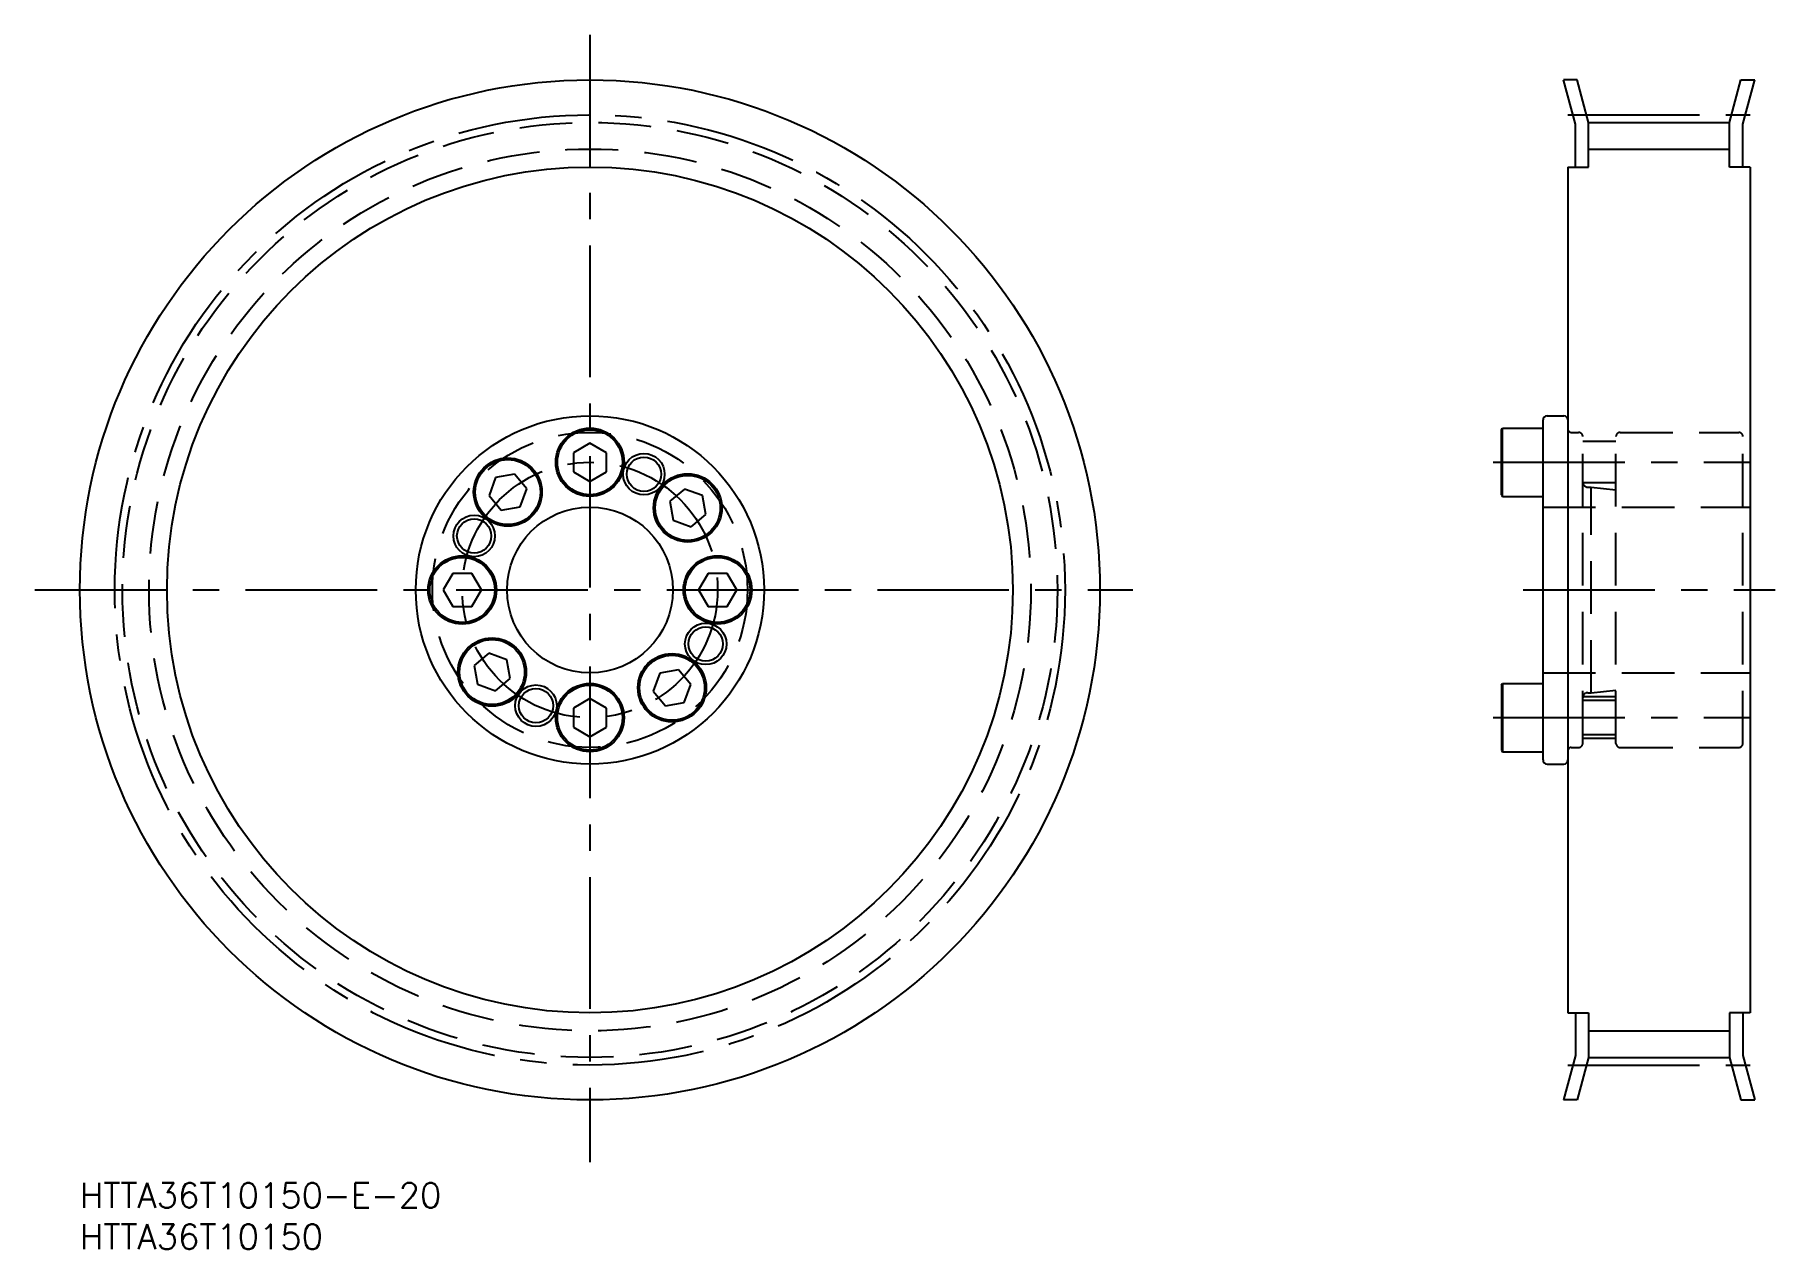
# Model space of a CAD drawing. Extents: x -5 to 204, y -8 to 138.
import ezdxf

# ---------------------------------------------------------------- set-up
doc = ezdxf.new("R2010")
doc.units = 0
doc.header["$LTSCALE"] = 0.5
doc.linetypes.add('CENTER', pattern=[50.8, 31.75, -6.35, 6.35, -6.35])
doc.linetypes.add('DASHED', pattern=[19.05, 12.7, -6.35])
for name, color, linetype in [('MSM_CENTER', 1, 'CENTER'), ('MSM_CONTINUOUS', 7, 'CONTINUOUS'), ('MSM_DASHED', 4, 'DASHED'), ('MSM_NARROW', 5, 'CONTINUOUS'), ('MSM_PART_NUMBER', 7, 'CONTINUOUS')]:
    doc.layers.add(name, color=color, linetype=linetype)
doc.styles.get("Standard").update_dxf_attribs({"font": 'txt.shx', "height": 3, "bigfont": 'bigfont.shx'})

# ---------------------------------------------------------------- blocks, each defined once
blk = doc.blocks.new('*U2')
at = {"layer": 'MSM_PART_NUMBER'}
blk.add_text('HTTA36T10150-E-20', height=3, dxfattribs=at).set_placement((0, -3))
blk = doc.blocks.new('*U3')
at = {"layer": 'MSM_PART_NUMBER'}
blk.add_text('HTTA36T10150', height=3, dxfattribs=at).set_placement((0, -8))

msp = doc.modelspace()

# ---------------------------------------------------------------- linework, layer by layer
at = {"layer": 'MSM_CENTER'}
for p, q in [((61.5, 138.45), (61.5, 2.51)), ((179.43, 128.79), (201.43, 128.79)), ((170.43, 86.9), (201.53, 86.9)), ((-5.44, 71.5), (126.98, 71.5)), ((174.05, 71.5), (204.43, 71.5)), ((170.43, 56.1), (201.53, 56.1)), ((179.43, 14.2), (201.43, 14.2))]:
    msp.add_line(p, q, dxfattribs=at)
for radius in [57.29, 15.4]:
    msp.add_circle((61.5, 71.5), radius, dxfattribs=at)
at = {"layer": 'MSM_CONTINUOUS'}
for p, q in [((180.33, 127.66), (178.9, 133)), ((180.56, 133), (178.9, 133)), ((181.93, 127.87), (180.56, 133)), ((198.93, 127.87), (200.3, 133)), ((200.3, 133), (201.96, 133)), ((200.53, 127.66), (201.96, 133)), ((180.33, 122.5), (180.33, 127.66)), ((181.93, 122.5), (181.93, 127.87)), ((181.93, 127.87), (198.93, 127.87)), ((198.93, 122.5), (198.93, 127.87)), ((200.53, 122.5), (200.53, 127.66)), ((179.43, 122.5), (179.43, 20.5)), ((179.43, 122.5), (181.93, 122.5)), ((201.43, 122.5), (198.93, 122.5)), ((201.43, 122.5), (201.43, 20.5)), ((176.93, 92.5), (178.93, 92.5)), ((171.43, 90.82), (171.55, 91.02)), ((171.43, 82.98), (171.43, 90.82)), ((171.55, 91.02), (176.43, 91.02)), ((171.55, 82.77), (171.55, 91.02)), ((176.43, 51), (176.43, 92)), ((61.5, 89.21), (59.5, 88.05)), ((63.5, 88.05), (61.5, 89.21)), ((62.5, 88.63), (62.5, 88.63)), ((63, 88.34), (63, 88.34)), ((59.5, 88.05), (59.5, 85.75)), ((63.5, 85.75), (63.5, 88.05)), ((50.12, 85.07), (49.33, 82.9)), ((52.39, 85.47), (50.12, 85.07)), ((53.88, 83.7), (52.39, 85.47)), ((59.5, 85.75), (61.5, 84.59)), ((61.5, 84.59), (63.5, 85.75)), ((49.33, 82.9), (50.81, 81.13)), ((53.09, 81.53), (53.88, 83.7)), ((72.9, 83.67), (71.13, 82.19)), ((71.13, 82.19), (71.53, 79.91)), ((75.07, 82.88), (72.9, 83.67)), ((75.47, 80.61), (75.07, 82.88)), ((171.43, 82.98), (171.55, 82.77)), ((171.55, 82.77), (176.43, 82.77)), ((50.81, 81.13), (53.09, 81.53)), ((71.53, 79.91), (73.7, 79.12)), ((73.7, 79.12), (75.47, 80.61)), ((44.95, 73.5), (43.79, 71.5)), ((47.25, 73.5), (44.95, 73.5)), ((48.41, 71.5), (47.25, 73.5)), ((75.75, 73.5), (74.59, 71.5)), ((78.05, 73.5), (75.75, 73.5)), ((79.21, 71.5), (78.05, 73.5)), ((43.79, 71.5), (44.95, 69.5)), ((47.25, 69.5), (48.41, 71.5)), ((74.59, 71.5), (75.75, 69.5)), ((78.05, 69.5), (79.21, 71.5)), ((44.95, 69.5), (47.25, 69.5)), ((75.75, 69.5), (78.05, 69.5)), ((49.3, 63.88), (47.53, 62.39)), ((51.47, 63.09), (49.3, 63.88)), ((51.87, 60.81), (51.47, 63.09)), ((47.53, 62.39), (47.93, 60.12)), ((69.91, 61.47), (69.12, 59.3)), ((72.19, 61.87), (69.91, 61.47)), ((73.67, 60.1), (72.19, 61.87)), ((47.93, 60.12), (50.1, 59.33)), ((50.1, 59.33), (51.87, 60.81)), ((69.12, 59.3), (70.61, 57.53)), ((72.88, 57.93), (73.67, 60.1)), ((171.43, 60.02), (171.55, 60.22)), ((171.43, 60.02), (171.43, 52.18)), ((171.55, 60.22), (176.43, 60.22)), ((171.55, 60.22), (171.55, 51.97)), ((61.5, 58.41), (59.5, 57.25)), ((59.5, 57.25), (59.5, 54.95)), ((63.5, 57.25), (61.5, 58.41)), ((63.5, 54.95), (63.5, 57.25)), ((70.61, 57.53), (72.88, 57.93)), ((59.5, 54.95), (61.5, 53.79)), ((61.5, 53.79), (63.5, 54.95)), ((171.43, 52.18), (171.55, 51.97)), ((171.55, 51.97), (176.43, 51.97)), ((176.93, 50.5), (178.93, 50.5)), ((179.43, 20.5), (181.93, 20.5)), ((180.33, 20.5), (180.33, 15.34)), ((181.93, 20.5), (181.93, 15.12)), ((198.93, 20.5), (198.93, 15.12)), ((201.43, 20.5), (198.93, 20.5)), ((200.53, 20.5), (200.53, 15.34)), ((180.33, 15.34), (178.9, 10)), ((181.93, 15.12), (180.56, 10)), ((181.93, 15.12), (198.93, 15.12)), ((198.93, 15.12), (200.3, 10)), ((200.53, 15.34), (201.96, 10)), ((180.56, 10), (178.9, 10)), ((200.3, 10), (201.96, 10))]:
    msp.add_line(p, q, dxfattribs=at)
for centre, radius in [((61.5, 71.5), 61.5), ((61.5, 71.5), 51), ((61.5, 71.5), 21), ((61.5, 86.9), 4.12), ((61.5, 86.9), 3.92), ((51.6, 83.3), 4.12), ((51.6, 83.3), 3.92), ((68.01, 85.46), 2.07), ((73.3, 81.4), 4.12), ((73.3, 81.4), 3.92), ((47.54, 78.01), 2.07), ((61.5, 71.5), 10), ((46.1, 71.5), 4.12), ((76.9, 71.5), 4.12), ((46.1, 71.5), 3.92), ((76.9, 71.5), 3.92), ((49.7, 61.6), 4.12), ((49.7, 61.6), 3.92), ((75.46, 64.99), 2.07), ((71.4, 59.7), 4.12), ((71.4, 59.7), 3.92), ((54.99, 57.54), 2.07), ((61.5, 56.1), 4.12), ((61.5, 56.1), 3.92)]:
    msp.add_circle(centre, radius, dxfattribs=at)
for centre, start, end in [((176.93, 92), 90, 180), ((178.93, 92), 0, 90), ((176.93, 51), 180, 270), ((178.93, 51), 270, 0)]:
    msp.add_arc(centre, 0.5, start, end, dxfattribs=at)
at = {"layer": 'MSM_DASHED'}
for p, q in [((179.84, 90.5), (180.73, 90.5)), ((185.73, 90.5), (200.03, 90.5)), ((181.23, 53), (181.23, 90)), ((185.23, 89.4), (181.23, 89.4)), ((185.23, 53), (185.23, 90)), ((200.53, 53), (200.53, 90)), ((185.23, 84.4), (181.23, 84.4)), ((181.83, 83.9), (182.23, 83.9)), ((182.23, 59.1), (182.23, 83.9)), ((182.23, 83.9), (185.23, 83.57)), ((176.43, 81.5), (201.43, 81.5)), ((176.43, 61.5), (201.43, 61.5)), ((181.83, 59.1), (182.23, 59.1)), ((182.23, 59.1), (185.23, 59.43)), ((185.23, 58.6), (181.23, 58.6)), ((185.23, 58.17), (181.23, 58.17)), ((179.84, 52.5), (180.73, 52.5)), ((185.23, 54.03), (181.23, 54.03)), ((185.23, 53.6), (181.23, 53.6)), ((185.73, 52.5), (200.03, 52.5))]:
    msp.add_line(p, q, dxfattribs=at)
for radius in [56.37, 53.17, 19]:
    msp.add_circle((61.5, 71.5), radius, dxfattribs=at)
for centre, radius, start, end in [((179.84, 90.91), 0.41, 180, 270), ((180.73, 90), 0.5, 0, 90), ((185.73, 90), 0.5, 90, 180), ((200.03, 90), 0.5, 0, 90), ((181.83, 84.5), 0.6, 180.0007, 270), ((181.83, 58.5), 0.6, 90, 179.9993), ((179.84, 52.09), 0.41, 90, 180), ((180.73, 53), 0.5, 270, 0), ((185.73, 53), 0.5, 180, 270), ((200.03, 53), 0.5, 270, 0)]:
    msp.add_arc(centre, radius, start, end, dxfattribs=at)
at = {"layer": 'MSM_NARROW'}
for p, q in [((181.93, 124.67), (198.93, 124.67)), ((181.93, 18.32), (198.93, 18.32))]:
    msp.add_line(p, q, dxfattribs=at)
for centre in [(68.01, 85.46), (47.54, 78.01), (75.46, 64.99), (54.99, 57.54)]:
    msp.add_circle(centre, 2.5, dxfattribs=at)

# ---------------------------------------------------------------- block references
at = {"layer": 'MSM_CONTINUOUS'}
for name in ['*U2', '*U3']:
    msp.add_blockref(name, (0, 0), dxfattribs=at)

doc.saveas('drawing.dxf')
